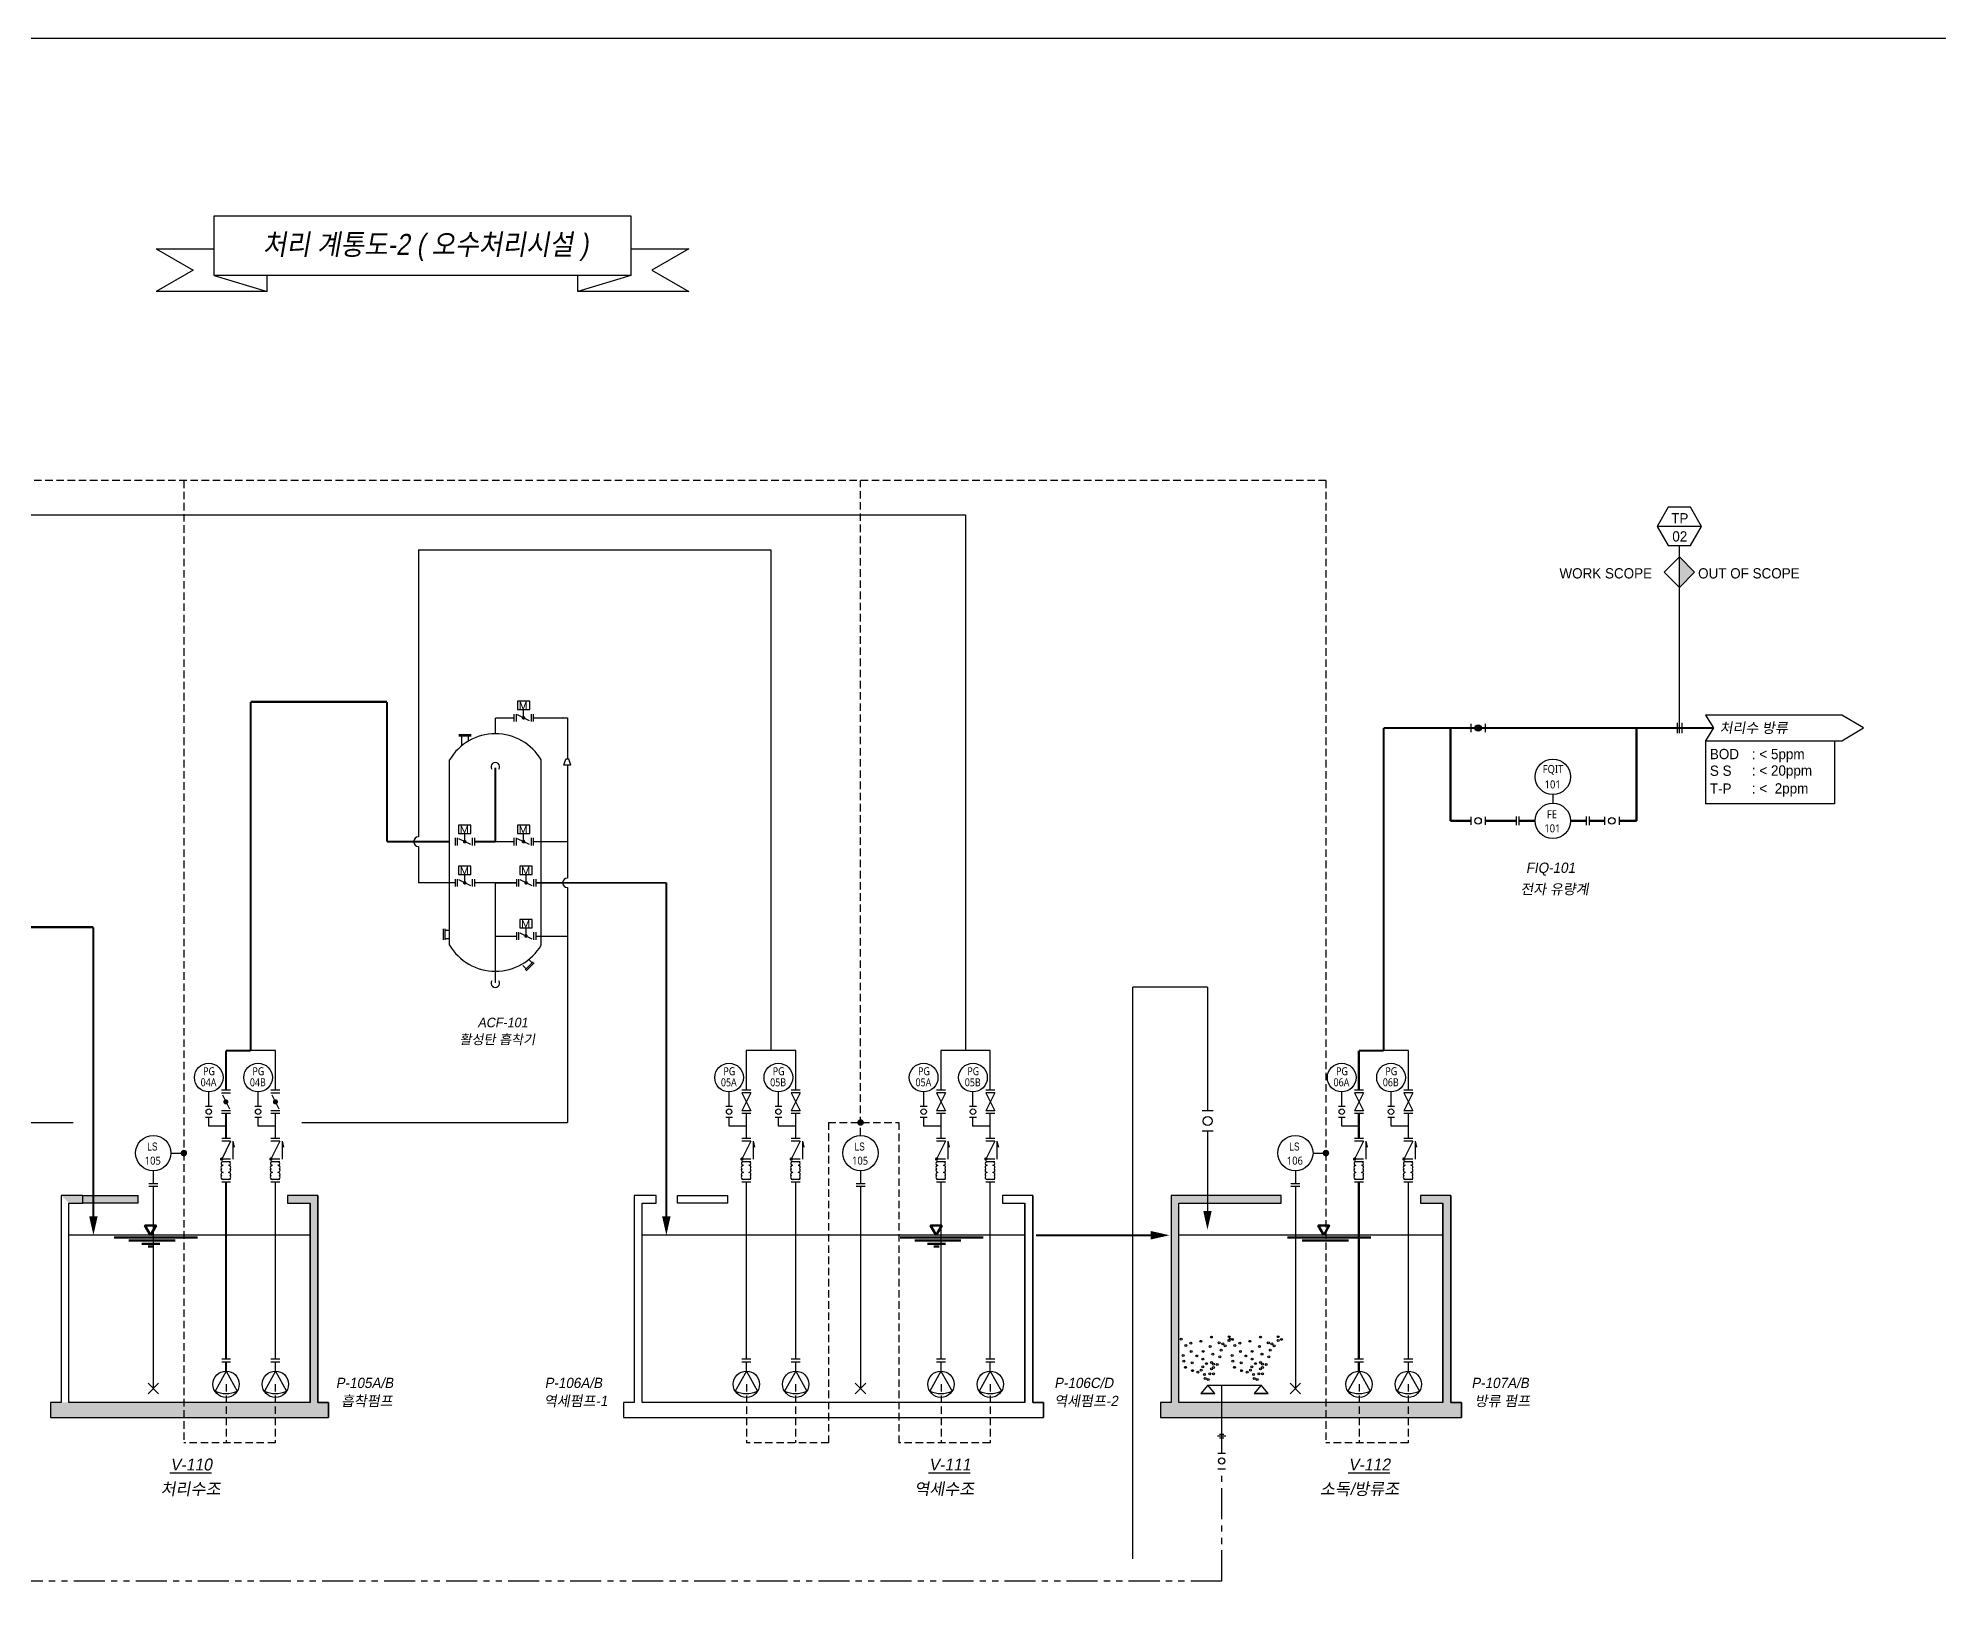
# Model space of a CAD drawing. Extents: x -446 to 204872, y -474580 to 19085.
# Drawn here: x 32937 to 47297, y 6087 to 17820 of the extents above; entities that cross this region are included whole.
import ezdxf
from ezdxf.enums import TextEntityAlignment as Align

# ---------------------------------------------------------------- set-up
doc = ezdxf.new("R2010")
doc.units = 0
doc.header["$LTSCALE"] = 750
doc.header["$MEASUREMENT"] = 0
doc.linetypes.add('HIDDEN', pattern=[0.375, 0.25, -0.125])
doc.linetypes.add('PHANTOM2', pattern=[1.25, 0.625, -0.125, 0.125, -0.125, 0.125, -0.125])
doc.layers.get('0').update_dxf_attribs({"linetype": 'CONTINUOUS'})
doc.layers.get('DEFPOINTS').update_dxf_attribs({"linetype": 'CONTINUOUS'})
for name, color, linetype in [('011 배관', 1, 'CONTINUOUS'), ('3', 7, 'CONTINUOUS'), ('COLUMN', 3, 'CONTINUOUS'), ('FITTING', 7, 'CONTINUOUS'), ('INSTRUMENT', 6, 'FENCELINE1'), ('LINE', 2, 'CONTINUOUS'), ('NOTES', 7, 'CONTINUOUS'), ('WALL', 2, 'CONTINUOUS'), ('장비', 6, 'CONTINUOUS')]:
    doc.layers.add(name, color=color, linetype=linetype)
doc.styles.add('DD', font='')
doc.styles.add('GHS', font='NanumGothic.ttf', dxfattribs={"width": 0.95})
doc.styles.add('GILGWANG', font='romans.shx', dxfattribs={"width": 0.9})
doc.styles.add('송현도면폼(2020)$0$기문-1', font='')
doc.styles.get('DD').set_extended_font_data('HY울릉도L')
doc.styles.get('송현도면폼(2020)$0$기문-1').set_extended_font_data('Dotum')
doc.linetypes.add('FENCELINE1', pattern='A,0.25,-0.1,[133,ltypeshp.shx,S=0.1,R=0,X=-0.1,Y=0],-0.1,1', length=1.45)

# ---------------------------------------------------------------- blocks, each defined once
blk = doc.blocks.new('A$C5B2A7EC1')
at = {"color": 4}
for q in [(0.47, 1.37), (5.48, 1.37)]:
    blk.add_line((2.97, 5.95), q, dxfattribs=at)
blk.add_arc((2.97, 7.41), 6.53, 247.4472, 292.5528, dxfattribs=at)
at = {"layer": '장비', "color": 4}
blk.add_circle((2.97, 2.97), 2.97, dxfattribs=at)
blk = doc.blocks.new('A$C767B330D')
at = {"color": 4}
for p, q in [((2.39, 9.26), (0.38, 5.24)), ((2.89, 9.26), (2.89, 5.24)), ((2.89, 9.26), (3.21, 7.95))]:
    blk.add_line(p, q, dxfattribs=at)
at = {"color": 4, "const_width": 0.378}
blk.add_lwpolyline([(0.38, 5.05, 1), (0.38, 5.43, 1)], format="xyb", close=True, dxfattribs=at)
at = {"layer": 'FITTING', "color": 4}
for centre, radius, start, end in [((0.63, 4.25), 0.379, 86.0109, 279.4109), ((2, 4.25), 0.379, 260.5891, 93.9891), ((0.71, 3.38), 0.494, 91.6383, 220.3842), ((0.71, 2.74), 0.494, 139.6158, 268.3617), ((0.71, 1.75), 0.494, 91.6383, 220.3842), ((0.71, 1.11), 0.494, 139.6158, 268.3617), ((1.93, 3.38), 0.494, 319.6158, 88.3617), ((1.93, 2.74), 0.494, 271.6383, 40.3842), ((1.93, 1.75), 0.494, 319.6158, 88.3617), ((1.93, 1.11), 0.494, 271.6383, 40.3842)]:
    blk.add_arc(centre, radius, start, end, dxfattribs=at)
at = {"layer": 'NOTES', "color": 4, "linetype": 'Continuous', "lineweight": 25}
for p, q in [((2.39, 9.87), (0.38, 9.87)), ((2.39, 9.26), (0.38, 9.26)), ((2.39, 5.24), (0.38, 5.24)), ((2.39, 4.63), (0.38, 4.63)), ((2.39, 0.62), (0.38, 0.62)), ((2.39, 0), (0.38, 0))]:
    blk.add_line(p, q, dxfattribs=at)
blk = doc.blocks.new('A$C08177B49')
at = {"color": 4}
for p, q in [((2.01, 4.63), (0, 0.62)), ((0, 4.63), (2.01, 0.62))]:
    blk.add_line(p, q, dxfattribs=at)
at = {"layer": 'NOTES', "color": 4, "linetype": 'Continuous', "lineweight": 25}
for p, q in [((2.01, 5.25), (0, 5.25)), ((2.01, 4.63), (0, 4.63)), ((2.01, 0.62), (0, 0.62)), ((2.01, 0), (0, 0))]:
    blk.add_line(p, q, dxfattribs=at)
blk = doc.blocks.new('A$C7674771A')
at = {"layer": '011 배관', "color": 8, "ltscale": 10}
for centre in [(34, 1493), (380, 1348), (739, 1414), (1120, 1567), (1405, 1357), (1756, 1443), (1760, 1580), (1878, 1484), (104, 906), (126, 701), (196, 1265), (397, 1050), (595, 885), (818, 775), (823, 1051), (1081, 1226), (1125, 653), (1177, 950), (1427, 858), (1477, 1098), (1533, 1320), (1615, 1252), (188, 476), (429, 635), (443, 356), (638, 301), (757, 373), (810, 495), (868, 216), (897, 72), (945, 609), (1004, 34), (1068, 241), (1125, 421), (1198, 591), (1198, 474), (1198, 241), (1332, 579)]:
    blk.add_circle(centre, 34.3, dxfattribs=at)
blk = doc.blocks.new('A$C230616DC')
at = {"color": 8, "linetype": 'Continuous', "ltscale": 20}
for p, q in [((3.25, 3.91), (0, 0)), ((0, 0), (6.5, 0)), ((0.23, 0.28), (6.27, 0.28)), ((6.5, 0), (3.25, 3.91))]:
    blk.add_line(p, q, dxfattribs=at)
blk = doc.blocks.new('A$C2BE22D56')
at = {"color": 4}
blk.add_line((8, 167), (71, 40), dxfattribs=at)
at = {"color": 7, "linetype": 'Continuous', "const_width": 22.5}
blk.add_lwpolyline([(28, 103, 1), (51, 103, 1)], format="xyb", close=True, dxfattribs=at)
at = {"layer": 'NOTES', "color": 4, "linetype": 'Continuous', "lineweight": 25}
for p, q in [((79, 207), (0, 207)), ((79, 182), (0, 182)), ((79, 24), (0, 24)), ((79, 0), (0, 0))]:
    blk.add_line(p, q, dxfattribs=at)
blk = doc.blocks.new('A$C123b18d8')
at = {"color": 4}
blk.add_line((338, 16), (81, 144), dxfattribs=at)
at = {"color": 7, "linetype": 'Continuous', "const_width": 39}
blk.add_lwpolyline([(209, 61, -1), (209, 100, -1)], format="xyb", close=True, dxfattribs=at)
at = {"layer": 'NOTES', "color": 4, "linetype": 'Continuous', "lineweight": 25}
for p, q in [((76, 436), (76, 257)), ((342, 436), (76, 436)), ((342, 257), (342, 436)), ((0, 160), (0, 0)), ((49, 160), (49, 0)), ((76, 257), (342, 257)), ((209, 80), (209, 257)), ((370, 160), (370, 0)), ((419, 160), (419, 0))]:
    blk.add_line(p, q, dxfattribs=at)
at = {"color": 4, "style": 'GILGWANG', "width": 1.2}
blk.add_text('M', height=160, dxfattribs=at).set_placement((202, 269), align=Align.CENTER)

msp = doc.modelspace()

# ---------------------------------------------------------------- hatches: boundary and pattern name
h = msp.add_hatch(color=3)
h.dxf.hatch_style = 1
h.paths.add_polyline_path([(33276, 9080.7), (33111.3, 9080.7), (33111.3, 7518.2), (33030.9, 7518.2), (33030.9, 7404.4), (35131.5, 7404.4), (35131.5, 7518.2), (35051.1, 7518.2), (35051.1, 9080.7), (34822.3, 9080.7), (34822.3, 9021.5), (34991.9, 9021.5), (34991.9, 7518.2), (33170.4, 7518.2), (33170.4, 9021.5), (33276, 9021.5)])
edge = h.paths.add_edge_path(flags=16)
edge.add_line((33170.4, 7518.2), (33170.4, 9021.5))
edge.add_line((33111.3, 9080.7), (33111.3, 7518.2))
h = msp.add_hatch(color=3)
h.dxf.hatch_style = 1
h.paths.add_polyline_path([(33276, 9021.5), (33276, 9080.7), (33692.7, 9080.7), (33692.7, 9021.5)])
h = msp.add_hatch(color=3)
h.dxf.hatch_style = 1
h.paths.add_polyline_path([(42328, 9080.7), (41496.7, 9080.7), (41496.7, 7518.2), (41416.3, 7518.2), (41416.3, 7404.4), (43690.1, 7404.4), (43690.1, 7518.2), (43609.7, 7518.2), (43609.7, 9080.7), (43380.9, 9080.7), (43380.9, 9021.5), (43550.5, 9021.5), (43550.5, 7518.2), (41555.9, 7518.2), (41555.9, 9021.5), (42328, 9021.5)])
at = {"layer": 'WALL'}
h = msp.add_hatch(color=8, dxfattribs=at)
h.dxf.hatch_style = 1
h.paths.add_polyline_path([(45336.1, 13902.3), (45336.1, 13672.1), (45451.2, 13787.2)])
h = msp.add_hatch(color=8, dxfattribs=at)
h.dxf.hatch_style = 1
h.paths.add_polyline_path([(43791.1, 12610.3, 1), (43840.2, 12610.3, 1)])

# ---------------------------------------------------------------- linework, layer by layer
at = {"color": 0, "linetype": 'Continuous'}
for p, q in [((33830.4, 16228.5), (34267.8, 16228.5)), ((33830.4, 16228.5), (34109.1, 16067.7)), ((37415, 16228.5), (37852.3, 16228.5)), ((37852.3, 16228.5), (37573.7, 16067.3)), ((34109.1, 16067.7), (33830.4, 15906)), ((34267.8, 16025.9), (34667.1, 15906)), ((34667.1, 15906), (34667.1, 16025.9)), ((37415, 16025.9), (37015.7, 15906)), ((37015.7, 15906), (37015.7, 16025.9)), ((37573.7, 16067.3), (37852.3, 15906)), ((34667.1, 15906), (33830.4, 15906)), ((37852.3, 15906), (37015.7, 15906))]:
    msp.add_line(p, q, dxfattribs=at)
at = {"color": 1, "linetype": 'HIDDEN', "ltscale": 0.3}
for p, q in [((42666.4, 14478.1), (27292.7, 14478.1)), ((34038.7, 14478.1), (34038.7, 9412.8)), ((39150.7, 9533.9), (39150.7, 14478.1)), ((42666.4, 14478.1), (42666.4, 9412.8)), ((38908.2, 9631.7), (38908.2, 7211.4)), ((38908.2, 9631.7), (39440.9, 9631.7)), ((39440.9, 9631.7), (39440.9, 7211.4)), ((34038.7, 9400.5), (34038.7, 7211.4)), ((42666.4, 9400.5), (42666.4, 7211.4)), ((34357.7, 7655.4), (34357.7, 7211.4)), ((34728.3, 7655.4), (34728.3, 7211.4)), ((38288.2, 7655.4), (38288.2, 7211.4)), ((38658.8, 7655.4), (38658.8, 7211.4)), ((39758.3, 7655.4), (39758.3, 7211.4)), ((40128.9, 7655.4), (40128.9, 7211.4)), ((42916.3, 7655.4), (42916.3, 7211.4)), ((43287, 7655.4), (43287, 7211.4)), ((34728.3, 7211.4), (34038.7, 7211.4)), ((38908.2, 7211.4), (38288.2, 7211.4)), ((40128.9, 7211.4), (39440.9, 7211.4)), ((43287, 7211.4), (42666.4, 7211.4))]:
    msp.add_line(p, q, dxfattribs=at)
at = {"color": 1}
for p, q in [((32579.5, 14219.9), (39943.7, 14219.9)), ((39943.7, 14219.9), (39943.7, 10174.5)), ((35809.9, 13955.5), (35809.9, 11787.6)), ((35809.9, 13955.5), (38473.7, 13955.5)), ((38473.7, 13955.5), (38473.7, 10174.5)), ((36391.9, 12687), (36531.7, 12687)), ((36391.9, 12565.9), (36391.9, 12684.7)), ((36678.3, 12687), (36936.1, 12687)), ((36936.1, 12687), (36936.1, 12376.1)), ((36936.1, 12329.1), (36936.1, 11477.1)), ((35809.9, 11715.9), (35809.9, 11690.3)), ((35809.9, 11690.3), (35809.9, 11441.2)), ((36531.7, 11751.8), (36391.9, 11751.8)), ((36935.8, 11751.8), (36678.3, 11751.8)), ((36087, 11441.2), (35809.9, 11441.2)), ((36391.9, 11441.2), (36233.6, 11441.2)), ((36936.1, 11405.4), (36936.1, 9630.9)), ((36391.9, 11039.4), (36550.3, 11039.4)), ((36696.9, 11039.4), (36936.1, 11039.4)), ((38286.7, 10174.5), (38286.7, 9875.1)), ((38473.7, 10174.5), (38286.7, 10174.5)), ((38660.7, 10174.5), (38288.2, 10174.5)), ((38660.7, 9875.1), (38660.7, 10174.5)), ((39756.8, 10174.5), (39756.8, 9875.1)), ((39943.7, 10174.5), (39756.8, 10174.5)), ((40130.7, 10174.5), (39758.3, 10174.5)), ((40130.7, 9875.1), (40130.7, 10174.5)), ((30764.5, 9630.9), (33201.2, 9630.9)), ((34929.3, 9630.9), (36936.1, 9630.9)), ((38286.7, 9699.7), (38286.7, 9510)), ((38660.7, 9510), (38660.7, 9699.7)), ((39756.8, 9699.7), (39756.8, 9510)), ((40130.7, 9510), (40130.7, 9699.7)), ((38286.7, 9179.9), (38286.7, 7843.4)), ((38660.7, 7843.4), (38660.7, 9179.9)), ((39756.8, 9179.9), (39756.8, 7843.4)), ((40130.7, 7843.4), (40130.7, 9179.9)), ((34991.9, 8781), (33170.4, 8781)), ((40392.4, 8781), (37500.2, 8781)), ((43550.5, 8781), (41555.9, 8781)), ((38286.7, 7822.8), (38286.7, 7754.8)), ((38288.2, 7754.8), (38288.2, 7822.8)), ((38660.7, 7754.8), (38660.7, 7822.8)), ((39756.8, 7822.8), (39756.8, 7754.8)), ((39758.3, 7754.8), (39758.3, 7822.8)), ((40130.7, 7754.8), (40130.7, 7822.8))]:
    msp.add_line(p, q, dxfattribs=at)
at = {"color": 4}
for p, q in [((43760.9, 12640.9), (43760.9, 12579.7)), ((43870.3, 12640.9), (43870.3, 12579.7)), ((43760.9, 11939.8), (43760.9, 11878.6)), ((43870.3, 11939.8), (43870.3, 11878.6)), ((44771.7, 11939.8), (44771.7, 11878.6)), ((44881, 11939.8), (44881, 11878.6)), ((34201.5, 9754.3), (34252.5, 9754.3)), ((34201.5, 9671.6), (34252.5, 9671.6)), ((34574, 9754.3), (34625, 9754.3)), ((34574, 9671.6), (34625, 9671.6)), ((38132, 9754.3), (38183, 9754.3)), ((38132, 9671.6), (38183, 9671.6)), ((38504.5, 9754.3), (38555.5, 9754.3)), ((38504.5, 9671.6), (38555.5, 9671.6)), ((39602.1, 9754.3), (39653.1, 9754.3)), ((39602.1, 9671.6), (39653.1, 9671.6)), ((39974.5, 9754.3), (40025.5, 9754.3)), ((39974.5, 9671.6), (40025.5, 9671.6)), ((41815, 9718.3), (41730, 9718.3)), ((42760.1, 9754.3), (42811.1, 9754.3)), ((42760.1, 9671.6), (42811.1, 9671.6)), ((43132.6, 9754.3), (43183.6, 9754.3)), ((43132.6, 9671.6), (43183.6, 9671.6)), ((34357.7, 9604.8), (34227, 9604.8)), ((34730.2, 9604.8), (34599.5, 9604.8)), ((38288.2, 9604.8), (38157.5, 9604.8)), ((38660.7, 9604.8), (38530, 9604.8)), ((39758.3, 9604.8), (39627.5, 9604.8)), ((40130.7, 9604.8), (40000, 9604.8)), ((41815, 9566.5), (41730, 9566.5)), ((42916.3, 9604.8), (42785.6, 9604.8)), ((43288.8, 9604.8), (43158.1, 9604.8))]:
    msp.add_line(p, q, dxfattribs=at)
at = {"color": 7}
for p, q in [((45318.4, 12648.6), (45318.4, 12572.1)), ((45353.8, 12648.6), (45353.8, 12572.1)), ((34730.2, 10174.5), (34357.7, 10174.5)), ((34730.2, 9875.1), (34730.2, 10174.5)), ((43288.8, 10174.5), (42916.3, 10174.5)), ((43288.8, 9875.1), (43288.8, 10174.5)), ((34730.2, 9510), (34730.2, 9699.7)), ((43288.8, 9510), (43288.8, 9699.7)), ((34730.2, 7843.4), (34730.2, 9179.9)), ((43288.8, 7843.4), (43288.8, 9179.9)), ((34357.7, 7754.8), (34357.7, 7822.8)), ((34730.2, 7754.8), (34730.2, 7822.8)), ((42916.3, 7754.8), (42916.3, 7822.8)), ((43288.8, 7754.8), (43288.8, 7822.8))]:
    msp.add_line(p, q, dxfattribs=at)
for p, q in [((36209.3, 12559.7), (36116.1, 12559.7)), ((36209.3, 12549.3), (36116.1, 12549.3)), ((36137.9, 12476), (36137.9, 12549.3)), ((36189, 12511.2), (36189, 12549.3)), ((36909.2, 12329.1), (36924.2, 12376.1)), ((36948, 12376.1), (36924.2, 12376.1)), ((36963, 12329.1), (36948, 12376.1)), ((36963, 12329.1), (36909.2, 12329.1)), ((35998.4, 11094.1), (35998.4, 11009.6)), ((36009.6, 11094.1), (36009.6, 11009.6)), ((36009.6, 11082.9), (36045.1, 11082.9)), ((36009.6, 11020.8), (36045.1, 11020.8)), ((36625, 10792.9), (36599.9, 10818)), ((36617.1, 10785), (36676.8, 10844.7)), ((36625, 10777.1), (36684.7, 10836.8)), ((36668.9, 10836.8), (36643.8, 10861.9))]:
    msp.add_line(p, q)
at = {"color": 2, "ltscale": 5}
for p, q in [((43606.8, 12610.3), (43760.9, 12610.3)), ((43870.3, 12610.3), (45012.4, 12610.3))]:
    msp.add_line(p, q, dxfattribs=at)
at = {"linetype": 'Continuous'}
for p, q in [((45533.8, 12514), (45533.8, 12038.3)), ((46508.3, 12514), (46508.3, 12038.3)), ((46508.3, 12038.3), (45533.8, 12038.3))]:
    msp.add_line(p, q, dxfattribs=at)
at = {"color": 3}
for p, q in [((41771.3, 10652.2), (41206.5, 10652.2)), ((41206.5, 6337.8), (41206.5, 10652.2)), ((41771.3, 10652.2), (41771.3, 9718.3)), ((41771.3, 9566.5), (41771.3, 8948.4)), ((33111.3, 9080.7), (33111.3, 7518.2)), ((33276, 9080.7), (33692.7, 9080.7)), ((33276, 9021.5), (33276, 9080.7)), ((33692.7, 9021.5), (33692.7, 9080.7)), ((35051.1, 9080.7), (35051.1, 7518.2)), ((37441, 9080.7), (37441, 7518.2)), ((37767.6, 9080.7), (38146.8, 9080.7)), ((37767.6, 9021.5), (37767.6, 9080.7)), ((38146.8, 9021.5), (38146.8, 9080.7)), ((40451.6, 9080.7), (40451.6, 7518.2)), ((41496.7, 9080.7), (41496.7, 7518.2)), ((43609.7, 9080.7), (43609.7, 7518.2)), ((33170.4, 7518.2), (33170.4, 9021.5)), ((33692.7, 9021.5), (33276, 9021.5)), ((34991.9, 7518.2), (34991.9, 9021.5)), ((37500.2, 7518.2), (37500.2, 9021.5)), ((38146.8, 9021.5), (37767.6, 9021.5)), ((40392.4, 7518.2), (40392.4, 9021.5)), ((41555.9, 7518.2), (41555.9, 9021.5)), ((43550.5, 7518.2), (43550.5, 9021.5)), ((33111.3, 7518.2), (33030.9, 7518.2)), ((33030.9, 7518.2), (33030.9, 7404.4)), ((34991.9, 7518.2), (33170.4, 7518.2)), ((35051.1, 7518.2), (35131.5, 7518.2)), ((37441, 7518.2), (37360.6, 7518.2)), ((37360.6, 7518.2), (37360.6, 7404.4)), ((40392.4, 7518.2), (37500.2, 7518.2)), ((40451.6, 7518.2), (40532, 7518.2)), ((41496.7, 7518.2), (41416.3, 7518.2)), ((41416.3, 7518.2), (41416.3, 7404.4)), ((43550.5, 7518.2), (41555.9, 7518.2)), ((43609.7, 7518.2), (43690.1, 7518.2)), ((33030.9, 7404.4), (35131.5, 7404.4)), ((37360.6, 7404.4), (40532, 7404.4)), ((41416.3, 7404.4), (43690.1, 7404.4))]:
    msp.add_line(p, q, dxfattribs=at)
at = {"color": 4, "ltscale": 0.1}
for p, q in [((34227, 9754.3), (34227, 9862.5)), ((34599.5, 9754.3), (34599.5, 9862.5)), ((38157.5, 9754.3), (38157.5, 9862.5)), ((38530, 9754.3), (38530, 9862.5)), ((39627.5, 9754.3), (39627.5, 9862.5)), ((40000, 9754.3), (40000, 9862.5)), ((42785.6, 9754.3), (42785.6, 9862.5)), ((43158.1, 9754.3), (43158.1, 9862.5)), ((34227, 9604.8), (34227, 9671.6)), ((34599.5, 9604.8), (34599.5, 9671.6)), ((38157.5, 9604.8), (38157.5, 9671.6)), ((38530, 9604.8), (38530, 9671.6)), ((39627.5, 9604.8), (39627.5, 9671.6)), ((40000, 9604.8), (40000, 9671.6)), ((42785.6, 9604.8), (42785.6, 9671.6)), ((43158.1, 9604.8), (43158.1, 9671.6)), ((41847.2, 7264.4), (41911.1, 7264.4)), ((41863.1, 7277.6), (41895.3, 7277.6)), ((41863.1, 7251.2), (41895.3, 7251.2)), ((41849.5, 7134), (41908.7, 7134)), ((41849.5, 7015.6), (41908.7, 7015.6))]:
    msp.add_line(p, q, dxfattribs=at)
at = {"color": 1, "linetype": 'HIDDEN', "ltscale": 25}
for p, q in [((33940.9, 9400.5), (34051, 9400.5)), ((42568.6, 9400.5), (42678.7, 9400.5))]:
    msp.add_line(p, q, dxfattribs=at)
at = {"color": 8}
for p, q in [((33170.4, 9080.7), (33111.3, 9080.7)), ((37500.2, 9080.7), (37441, 9080.7)), ((35131.5, 7518.2), (35131.5, 7404.4)), ((40532, 7518.2), (40532, 7404.4)), ((43690.1, 7518.2), (43690.1, 7404.4))]:
    msp.add_line(p, q, dxfattribs=at)
at = {"color": 8, "linetype": 'Continuous', "lineweight": 50, "ltscale": 10}
for p, q in [((33513.2, 8763.3), (34141.2, 8763.3)), ((39448.6, 8763.3), (40076.6, 8763.3)), ((42376.7, 8763.3), (43004.7, 8763.3)), ((33624.1, 8739.7), (33973.5, 8739.7)), ((33720.9, 8716.2), (33857.8, 8716.2)), ((33768.1, 8694.9), (33808.3, 8694.9)), ((39559.6, 8739.7), (39909, 8739.7)), ((39656.4, 8716.2), (39793.3, 8716.2)), ((39703.6, 8694.9), (39743.7, 8694.9)), ((42487.7, 8739.7), (42837.1, 8739.7))]:
    msp.add_line(p, q, dxfattribs=at)
at = {"color": 5, "linetype": 'PHANTOM2', "ltscale": 40}
for p, q in [((41774.9, 7647.7), (42176.8, 7647.7)), ((41879.1, 7134), (41879.1, 7647.7))]:
    msp.add_line(p, q, dxfattribs=at)
at = {"color": 5, "linetype": 'PHANTOM2', "ltscale": 0.5}
for q in [(41879.1, 7015.6), (27333, 6167.3)]:
    msp.add_line((41879.1, 6167.3), q, dxfattribs=at)
at = {"color": 0, "linetype": 'Continuous'}
msp.add_lwpolyline([(34267.8, 16478.6), (37415, 16478.6), (37415, 16025.9), (34267.8, 16025.9)], close=True, dxfattribs=at)
at = {"color": 7}
for points in [[(45168.5, 14132.9), (45252.3, 13987.7), (45419.9, 13987.7), (45503.8, 14132.9), (45419.9, 14278.1), (45252.3, 14278.1)], [(45336.1, 13672.1), (45451.2, 13787.2), (45336.1, 13902.3), (45221, 13787.2)], [(45532.9, 12512.4), (46564.5, 12512.4), (46726.2, 12610.3), (46564.5, 12708.3), (45534.7, 12708.3), (45592.9, 12610.3), (45532.9, 12512.4)]]:
    msp.add_lwpolyline(points, close=True, dxfattribs=at)
at = {"color": 2, "ltscale": 5}
for points, const_width in [([(34543.2, 12807.6), (34543.2, 10174.5)], 16.2), ([(35572.2, 12807.6), (34543.2, 12807.6)], 16.2), ([(35572.2, 12807.6), (35572.2, 11751.8)], 15.2), ([(43101.8, 12610.3), (43101.8, 10174.5)], 16.2), ([(45592.9, 12610.3), (43101.8, 12610.3)], 16.2), ([(43606.8, 11909.2), (43606.8, 12610.3)], 16.2), ([(45012.4, 11909.2), (45012.4, 12610.3)], 16.2), ([(43606.8, 11909.2), (43760.9, 11909.2)], 16.2), ([(43870.3, 11909.2), (44104.7, 11909.2)], 16.2), ([(44125.3, 11909.2), (44247, 11909.2)], 16.2), ([(44513.8, 11909.2), (44635.5, 11909.2)], 16.2), ([(44656.1, 11909.2), (44771.7, 11909.2)], 16.2), ([(44881, 11909.2), (45012.4, 11909.2)], 16.2), ([(36391.9, 10683.9), (36391.9, 11441.2)], 11.6), ([(37683.5, 11441.2), (37683.5, 8923.6)], 16.2), ([(32835.2, 11106.2), (33355.2, 11106.2)], 16.2), ([(33355.2, 11106.2), (33355.2, 8923.6)], 16.2), ([(34356.3, 10174.5), (34356.3, 9875.1)], 16.2), ([(34543.2, 10174.5), (34356.3, 10174.5)], 16.2), ([(42914.9, 10174.5), (42914.9, 9875.1)], 16.2), ([(43101.8, 10174.5), (42914.9, 10174.5)], 16.2), ([(34356.3, 9699.7), (34356.3, 9510)], 16.2), ([(42914.9, 9699.7), (42914.9, 9510)], 16.2), ([(34356.3, 9179.9), (34356.3, 7843.4)], 16.2), ([(42914.9, 9179.9), (42914.9, 7843.4)], 16.2), ([(40476.4, 8780.1), (41342.6, 8780.1)], 16.2), ([(34356.3, 7822.8), (34356.3, 7754.8)], 16.2), ([(42914.9, 7822.8), (42914.9, 7754.8)], 16.2)]:
    msp.add_lwpolyline(points, dxfattribs=dict(at, const_width=const_width))
at = {"color": 3}
for points in [[(33276, 9080.7), (33111.3, 9080.7), (33111.3, 7518.2), (33030.9, 7518.2), (33030.9, 7404.4), (35131.5, 7404.4), (35131.5, 7518.2), (35051.1, 7518.2), (35051.1, 9080.7), (34822.3, 9080.7), (34822.3, 9021.5), (34991.9, 9021.5), (34991.9, 7518.2), (33170.4, 7518.2), (33170.4, 9021.5), (33276, 9021.5)], [(37605.7, 9080.7), (37441, 9080.7), (37441, 7518.2), (37360.6, 7518.2), (37360.6, 7404.4), (40532, 7404.4), (40532, 7518.2), (40451.6, 7518.2), (40451.6, 9080.7), (40222.9, 9080.7), (40222.9, 9021.5), (40392.4, 9021.5), (40392.4, 7518.2), (37500.2, 7518.2), (37500.2, 9021.5), (37605.7, 9021.5)], [(42328, 9080.7), (41496.7, 9080.7), (41496.7, 7518.2), (41416.3, 7518.2), (41416.3, 7404.4), (43690.1, 7404.4), (43690.1, 7518.2), (43609.7, 7518.2), (43609.7, 9080.7), (43380.9, 9080.7), (43380.9, 9021.5), (43550.5, 9021.5), (43550.5, 7518.2), (41555.9, 7518.2), (41555.9, 9021.5), (42328, 9021.5)]]:
    msp.add_lwpolyline(points, close=True, dxfattribs=at)
at = {"color": 8, "linetype": 'Continuous', "lineweight": 50, "ltscale": 10}
for points in [[(33786.5, 8781), (33744.7, 8853.5), (33828.3, 8853.5)], [(39722, 8781), (39680.1, 8853.5), (39763.8, 8853.5)], [(42650.1, 8781), (42608.2, 8853.5), (42691.9, 8853.5)]]:
    msp.add_lwpolyline(points, close=True, dxfattribs=at)
at = {"color": 4}
for centre, radius in [((43815.6, 12610.3), 24.5), ((43815.6, 11909.2), 24.5), ((44826.3, 11909.2), 24.5), ((34227, 9712.9), 20.5), ((34599.5, 9712.9), 20.5), ((38157.5, 9712.9), 20.5), ((38530, 9712.9), 20.5), ((39627.6, 9712.9), 20.5), ((40000, 9712.9), 20.5), ((41772.5, 9642.4), 34.1), ((42785.6, 9712.9), 20.5), ((43158.1, 9712.9), 20.5)]:
    msp.add_circle(centre, radius, dxfattribs=at)
at = {"color": 4, "ltscale": 0.1}
msp.add_circle((41879.1, 7074.8), 23.7, dxfattribs=at)
for centre, start, end in [((36391.9, 12316.8), 326.38363, 213.61637), ((36391.9, 10683.9), 146.38363, 33.61637)]:
    msp.add_arc(centre, 32.2, start, end)
at = {"color": 1, "linetype": 'Continuous', "ltscale": 10}
for centre in [(35810.5, 11751.8), (36936.1, 11441.2)]:
    msp.add_arc(centre, 35.9, 90, 270, dxfattribs=at)
for points in [[(36386, 12651.2), (36397.9, 12651.2), (36391.9, 12687)], [(36900.2, 12693), (36900.2, 12681.1), (36936.1, 12687)]]:
    msp.add_solid(points)
at = {"color": 1}
msp.add_solid([(36899.9, 11757.7), (36899.9, 11745.8), (36935.8, 11751.8)], dxfattribs=at)
at = {"color": 2, "ltscale": 5}
for points in [[(33387.3, 8923.6), (33323.1, 8923.6), (33355.2, 8781)], [(37715.6, 8923.6), (37651.4, 8923.6), (37683.5, 8781)], [(41803.4, 8964.2), (41739.2, 8964.2), (41771.3, 8821.6)], [(41342.6, 8812.2), (41342.6, 8748), (41485.2, 8780.1)]]:
    msp.add_solid(points, dxfattribs=at)
at = {"layer": '3'}
for p, q in [((36045.1, 10971.2), (36045.1, 12368.8)), ((36738.8, 10971.2), (36738.8, 12368.8))]:
    msp.add_line(p, q, dxfattribs=at)
for centre, start, end in [((36391.9, 12162.3), 30.77115, 149.22885), ((36391.9, 12162.3), 30.77115, 149.22885), ((36391.9, 11177.7), 210.77115, 329.22885)]:
    msp.add_arc(centre, 403.7, start, end, dxfattribs=at)
at = {"layer": 'COLUMN', "color": 4, "linetype": 'Continuous', "ltscale": 20}
for p, q in [((45503.8, 14132.9), (45168.5, 14132.9)), ((45336.1, 12572.1), (45336.1, 13987.7))]:
    msp.add_line(p, q, dxfattribs=at)
at = {"layer": 'COLUMN', "color": 7, "linetype": 'Continuous', "ltscale": 20, "const_width": 24.6}
for points in [[(39150.7, 9619.4, 1), (39150.7, 9644, 1)], [(34026.4, 9400.5, 1), (34051, 9400.5, 1)], [(42654, 9400.5, 1), (42678.7, 9400.5, 1)]]:
    msp.add_lwpolyline(points, format="xyb", close=True, dxfattribs=at)
at = {"layer": 'DEFPOINTS', "color": 151}
msp.add_lwpolyline([(25200, 17820), (50400, 17820), (50400, 0), (25200, 0)], close=True, dxfattribs=at)
at = {"layer": 'INSTRUMENT', "color": 6, "linetype": 'Continuous', "lineweight": -3, "ltscale": 5}
for p, q in [((44380.4, 12108.3), (44380.4, 12042.6)), ((33807.5, 9267.1), (33807.5, 9169.3)), ((39150.7, 9267.1), (39150.7, 9169.3)), ((42435.2, 9267.1), (42435.2, 9169.3)), ((33807.5, 9148.7), (33807.5, 7623.6)), ((39150.7, 9148.7), (39150.7, 7623.6)), ((42435.2, 9148.7), (42435.2, 7623.6)), ((33767.7, 7663.3), (33847.3, 7583.8)), ((33847.3, 7663.3), (33767.7, 7583.8)), ((39110.9, 7663.3), (39190.4, 7583.8)), ((39190.4, 7663.3), (39110.9, 7583.8)), ((42395.4, 7663.3), (42474.9, 7583.8)), ((42474.9, 7663.3), (42395.4, 7583.8))]:
    msp.add_line(p, q, dxfattribs=at)
for centre, radius in [((44380.4, 12241.8), 133.4), ((44380.4, 11909.2), 133.4), ((34226.7, 9970.8), 108.3), ((34599.2, 9970.8), 108.3), ((38157.2, 9970.8), 108.3), ((38529.6, 9970.8), 108.3), ((39627.2, 9970.8), 108.3), ((39999.7, 9970.8), 108.3), ((42785.3, 9970.8), 108.3), ((43157.8, 9970.8), 108.3), ((33807.5, 9400.5), 133.4), ((39150.7, 9400.5), 133.4), ((42435.2, 9400.5), 133.4)]:
    msp.add_circle(centre, radius, dxfattribs=at)
at = {"layer": 'LINE', "color": 2, "linetype": 'Continuous', "const_width": 14.5}
for points in [[(36391.9, 11751.8), (36391.9, 12310.3)], [(36045.1, 11751.8), (35572.2, 11751.8)], [(36391.9, 11751.8), (36233.6, 11751.8)], [(36550.3, 11441.2), (36391.9, 11441.2)], [(37683.5, 11441.2), (36696.9, 11441.2)]]:
    msp.add_lwpolyline(points, dxfattribs=at)
at = {"layer": 'NOTES', "color": 4, "linetype": 'Continuous', "lineweight": 25}
for p, q in [((44104.7, 11875.6), (44104.7, 11942.7)), ((44125.3, 11875.6), (44125.3, 11942.7)), ((44635.5, 11875.6), (44635.5, 11942.7)), ((44656.1, 11875.6), (44656.1, 11942.7)), ((33841.1, 9169.3), (33773.9, 9169.3)), ((33841.1, 9148.7), (33773.9, 9148.7)), ((39184.2, 9169.3), (39117.1, 9169.3)), ((39184.2, 9148.7), (39117.1, 9148.7)), ((42468.8, 9169.3), (42401.6, 9169.3)), ((42468.8, 9148.7), (42401.6, 9148.7)), ((34391.3, 7843.4), (34324.2, 7843.4)), ((34391.3, 7822.8), (34324.2, 7822.8)), ((34763.8, 7843.4), (34696.6, 7843.4)), ((34763.8, 7822.8), (34696.6, 7822.8)), ((38321.8, 7843.4), (38254.6, 7843.4)), ((38321.8, 7822.8), (38254.6, 7822.8)), ((38694.2, 7843.4), (38627.1, 7843.4)), ((38694.2, 7822.8), (38627.1, 7822.8)), ((39791.8, 7843.4), (39724.7, 7843.4)), ((39791.8, 7822.8), (39724.7, 7822.8)), ((40164.3, 7843.4), (40097.2, 7843.4)), ((40164.3, 7822.8), (40097.2, 7822.8)), ((42949.9, 7843.4), (42882.8, 7843.4)), ((42949.9, 7822.8), (42882.8, 7822.8)), ((43322.4, 7843.4), (43255.2, 7843.4)), ((43322.4, 7822.8), (43255.2, 7822.8))]:
    msp.add_line(p, q, dxfattribs=at)

# ---------------------------------------------------------------- block references
at = {"color": 7, "linetype": 'Continuous', "ltscale": 10, "xscale": 0.35, "yscale": 0.35, "zscale": 0.35}
for p in [(36531.7, 12659), (36087, 11723.7), (36531.7, 11723.7), (36087, 11413.2), (36550.3, 11413.2), (36550.3, 11011.4)]:
    msp.add_blockref('A$C123b18d8', p, dxfattribs=at)
at = {"color": 7, "linetype": 'Continuous', "xscale": 0.8484057842220156, "yscale": 0.8484057842220156, "zscale": 0.8484057842220156}
for p in [(34322.7, 9699.7), (34696.6, 9699.7)]:
    msp.add_blockref('A$C2BE22D56', p, dxfattribs=at)
at = {"color": 7}
for name, p, xscale, yscale, zscale in [('A$C08177B49', (38254.6, 9699.7), 33.42583044909266, 33.42583044909266, 33.42583044909266), ('A$C08177B49', (38627.1, 9699.7), 33.42583044909266, 33.42583044909266, 33.42583044909266), ('A$C08177B49', (39724.7, 9699.7), 33.42583044909266, 33.42583044909266, 33.42583044909266), ('A$C08177B49', (40097.2, 9699.7), 33.42583044909266, 33.42583044909266, 33.42583044909266), ('A$C08177B49', (42882.8, 9699.7), 33.42583044909266, 33.42583044909266, 33.42583044909266), ('A$C08177B49', (43255.2, 9699.7), 33.42583044909266, 33.42583044909266, 33.42583044909266), ('A$C767B330D', (34311.5, 9179.9), 33.42583044909266, 33.42583044909266, 33.42583044909266), ('A$C767B330D', (34684, 9179.9), 33.42583044909266, 33.42583044909266, 33.42583044909266), ('A$C767B330D', (38242, 9179.9), 33.42583044909266, 33.42583044909266, 33.42583044909266), ('A$C767B330D', (38614.5, 9179.9), 33.42583044909266, 33.42583044909266, 33.42583044909266), ('A$C767B330D', (39712.1, 9179.9), 33.42583044909266, 33.42583044909266, 33.42583044909266), ('A$C767B330D', (40084.5, 9179.9), 33.42583044909266, 33.42583044909266, 33.42583044909266), ('A$C767B330D', (42870.1, 9179.9), 33.42583044909266, 33.42583044909266, 33.42583044909266), ('A$C767B330D', (43242.6, 9179.9), 33.42583044909266, 33.42583044909266, 33.42583044909266), ('A$C5B2A7EC1', (34630.8, 7555.9), 33.42583044909266, 33.42583044909266, 33.42583044909266), ('A$C5B2A7EC1', (38561.2, 7555.9), 33.42583044909266, 33.42583044909266, 33.42583044909266), ('A$C5B2A7EC1', (40031.3, 7555.9), 33.42583044909266, 33.42583044909266, 33.42583044909266), ('A$C5B2A7EC1', (43189.4, 7555.9), 33.42583044909266, 33.42583044909266, 33.42583044909266), ('A$C230616DC', (41722.1, 7584.2), 16.24866757942004, 16.24866757942004, 16.24866757942004), ('A$C230616DC', (42124, 7584.2), 16.24866757942004, 16.24866757942004, 16.24866757942004)]:
    msp.add_blockref(name, p, dxfattribs=dict(at, xscale=xscale, yscale=yscale, zscale=zscale))
at = {"color": 8, "linetype": 'Continuous', "ltscale": 20, "xscale": 0.2095855102171077, "yscale": 0.2095855102171077, "zscale": 0.2095855102171077}
for p in [(41565.9, 7683), (41936.6, 7683)]:
    msp.add_blockref('A$C7674771A', p, dxfattribs=at)
at = {"color": 3, "xscale": 33.42583044909266, "yscale": 33.42583044909266, "zscale": 33.42583044909266}
for p in [(34258.3, 7555.9), (38188.8, 7555.9), (39658.8, 7555.9), (42816.9, 7555.9)]:
    msp.add_blockref('A$C5B2A7EC1', p, dxfattribs=at)

# ---------------------------------------------------------------- texts
at = {"color": 7, "style": '송현도면폼(2020)$0$기문-1', "oblique": 10, "width": 0.9}
msp.add_text('처리 계통도-2 ( 오수처리시설 )', height=157.95, dxfattribs=at).set_placement((35864.3, 16261.9), align=Align.MIDDLE_CENTER)
at = {"color": 4, "style": '송현도면폼(2020)$0$기문-1'}
for s, p in [('TP', (45339.5, 14193.9)), ('02', (45339.5, 14056.9))]:
    msp.add_text(s, height=77.61, dxfattribs=at).set_placement(p, align=Align.MIDDLE_CENTER)
at = {"color": 7, "style": '송현도면폼(2020)$0$기문-1'}
for s, height, p in [('WORK SCOPE', 77.61, (44430.4, 13739.3)), ('OUT OF SCOPE', 77.606, (45477.8, 13739.3))]:
    msp.add_text(s, height=height, dxfattribs=at).set_placement(p)
at = {"color": 7, "style": '송현도면폼(2020)$0$기문-1', "oblique": 10}
for s, height, p in [('처리수 방류', 77.61, (45640.8, 12572.4)), ('ACF-101', 72.43, (36257.9, 10350.3))]:
    msp.add_text(s, height=height, dxfattribs=at).set_placement(p)
at = {"color": 7, "style": '송현도면폼(2020)$0$기문-1'}
for s, p in [('BOD ', (45566.7, 12413.6)), (': < 5ppm', (45884.3, 12413.6)), ('S S', (45566.7, 12287.8)), (': < 20ppm', (45884.3, 12289.4)), ('T-P', (45566.7, 12152.7)), (': <  2ppm', (45884.3, 12154.3))]:
    msp.add_text(s, height=77.61, dxfattribs=at).set_placement(p, align=Align.MIDDLE_LEFT)
at = {"color": 7, "style": '송현도면폼(2020)$0$기문-1', "oblique": 10}
for s, height, p in [('FIQ-101', 77.61, (44363.1, 11555.1)), ('전자 유량계', 77.61, (44393.3, 11393.8)), ('활성탄 흡착기', 72.43, (36407.4, 10258.6)), ('P-105A/B', 77.61, (35403.8, 7665.2)), ('P-106A/B', 77.61, (36981.6, 7665.2)), ('P-106C/D', 77.61, (40836.9, 7665.2)), ('P-107A/B', 77.61, (43982.7, 7665.2)), ('흡착펌프', 77.61, (35421.4, 7528.9)), ('역세펌프-1', 77.61, (36999.2, 7528.9)), ('역세펌프-2', 77.61, (40854.6, 7528.9)), ('방류 펌프', 77.61, (44000.3, 7528.9))]:
    msp.add_text(s, height=height, dxfattribs=at).set_placement(p, align=Align.MIDDLE_CENTER)
at = {"color": 4, "style": '송현도면폼(2020)$0$기문-1', "oblique": 10}
for s, p in [('%%UV-110', (34093.7, 7003.9)), ('%%UV-111', (39824.8, 7003.9)), ('%%UV-112', (42994, 7003.9)), ('처리수조', (34089.9, 6819.6)), ('역세수조', (39784, 6819.6)), ('소독/방류조', (42921, 6819.6))]:
    msp.add_text(s, height=90.11, dxfattribs=at).set_placement(p, align=Align.CENTER)
at = {"layer": 'LINE', "color": 4, "style": 'GHS'}
for s, width, p in [('FQIT', 0.9, (44381.6, 12300)), ('04A', 0.85, (34224.9, 9935.1)), ('PG', 0.85, (34228.8, 10018.4)), ('04B', 0.85, (34597.3, 9935.1)), ('PG', 0.85, (34601.3, 10018.4)), ('05A', 0.85, (38155.3, 9935.1)), ('PG', 0.85, (38159.3, 10018.4)), ('05B', 0.85, (38527.8, 9935.1)), ('PG', 0.85, (38531.8, 10018.4)), ('05A', 0.85, (39625.4, 9935.1)), ('PG', 0.85, (39629.4, 10018.4)), ('05B', 0.85, (39997.9, 9935.1)), ('PG', 0.85, (40001.8, 10018.4)), ('06A', 0.85, (42783.5, 9935.1)), ('PG', 0.85, (42787.4, 10018.4)), ('06B', 0.85, (43155.9, 9935.1)), ('PG', 0.85, (43159.9, 10018.4))]:
    msp.add_text(s, height=60.45, dxfattribs=dict(at, width=width)).set_placement(p, align=Align.MIDDLE_CENTER)
at = {"layer": 'LINE', "color": 4}
for s, style, width, p in [('101', 'GHS', 0.9, (44379.2, 12154)), ('FE', 'GHS', 0.9, (44373.6, 11928.5)), ('101', 'GHS', 0.9, (44376.8, 11822)), ('LS', 'DD', 0.8, (33800.7, 9419.8)), ('LS', 'DD', 0.8, (39143.8, 9419.8)), ('LS', 'DD', 0.8, (42428.4, 9419.8)), ('105', 'GHS', 0.9, (33803.9, 9313.3)), ('105', 'GHS', 0.9, (39147.1, 9313.3)), ('106', 'GHS', 0.9, (42431.6, 9313.3))]:
    msp.add_text(s, height=60.45, dxfattribs=dict(at, style=style, width=width)).set_placement(p, align=Align.CENTER)

doc.saveas('drawing.dxf')
